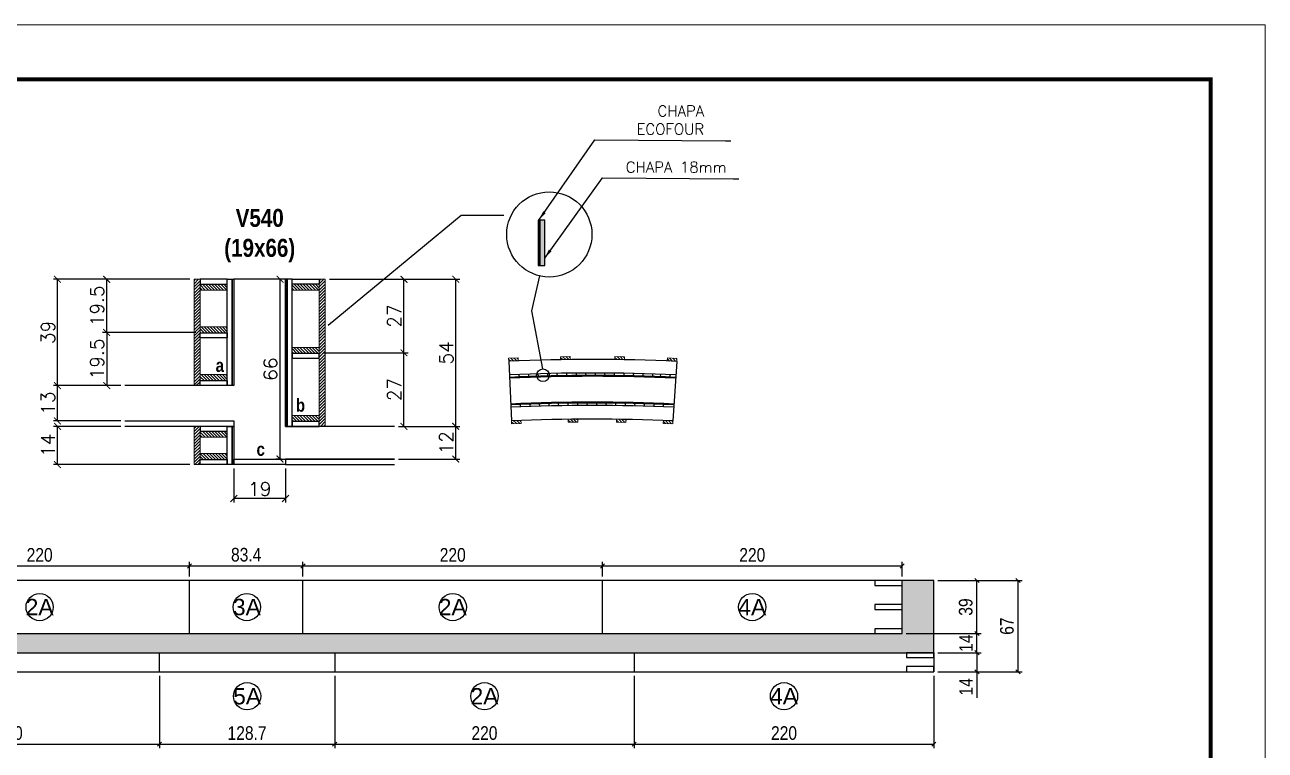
# Model space of a CAD drawing. Extents: x -15895 to 12929, y -2522 to 15173.
# Drawn here: x 5482 to 6393, y 6035 to 6568 of the extents above; entities that cross this region are included whole.
import ezdxf
from ezdxf.enums import TextEntityAlignment as Align

# ---------------------------------------------------------------- set-up
doc = ezdxf.new("R2010")
doc.units = 0
doc.header["$PDMODE"] = 35
doc.header["$PDSIZE"] = -10
doc.linetypes.add('DASHED', pattern=[0.75, 0.5, -0.25])
for name, color, linetype, lineweight in [('CONCRETO', 251, 'Continuous', 25), ('contorno de painel', 7, 'Continuous', 13), ('Folhas', 255, 'Continuous', 9), ('Hachura', 251, 'Continuous', 9), ('Madeira', 126, 'Continuous', 18), ('SARRAFO DE PRESSAO', 251, 'DASHED', 9)]:
    doc.layers.add(name, color=color, linetype=linetype, lineweight=lineweight)
for name, color, linetype in [('COTA', 241, 'Continuous'), ('Cota Seção (2x)', 4, 'Continuous'), ('detalhes', 4, 'Continuous'), ('NOMENCLATURA', 7, 'Continuous'), ('Painéis', 200, 'Continuous'), ('Romaneio', 10, 'Continuous')]:
    doc.layers.add(name, color=color, linetype=linetype)
doc.styles.add('ARIAL', font='arial.ttf')
doc.styles.add('COTA TECNICA', font='techl___.ttf', dxfattribs={"height": 10})
doc.styles.add('Romans', font='romans.shx')
doc.styles.add('TECNICA', font='techb___.ttf', dxfattribs={"height": 10})
doc.dimstyles.new('Cota Seção (2x)', dxfattribs={"dimtxt": 10, "dimasz": 5, "dimexe": 3, "dimexo": 3, "dimgap": 2, "dimtad": 3, "dimdec": 1, "dimlfac": 0.5, "dimzin": 12, "dimdsep": 46, "dimtxsty": 'Romans', "dimblk": 'ARCHTICK', "dimcen": 0, "dimclrd": 4, "dimclre": 4, "dimclrt": 1, "dimadec": 1, "dimazin": 3, "dimtfac": 1, "dimtdec": 1, "dimtmove": 0, "dimatfit": 3, "dimldrblk": 'OBLIQUE', "dimfxl": 1, "dimtolj": 1, "dimtzin": 12, "dimarcsym": 0})
doc.dimstyles.new('PAINEL', dxfattribs={"dimtxt": 10, "dimasz": 3, "dimexe": 3, "dimexo": 3, "dimgap": 3, "dimtad": 1, "dimdec": 1, "dimzin": 12, "dimdsep": 46, "dimtxsty": 'COTA TECNICA', "dimblk1": 'OBLIQUE', "dimblk2": 'OBLIQUE', "dimsah": 1, "dimcen": 0.9, "dimclrd": 4, "dimclre": 4, "dimclrt": 240, "dimadec": 1, "dimazin": 3, "dimtfac": 1, "dimtdec": 1, "dimtmove": 0, "dimatfit": 3, "dimfxl": 1, "dimtolj": 1, "dimtzin": 12, "dimarcsym": 0})
pattern_1 = [(315, (28596.3873, -1856.6514), (1.12253202, 1.12253202), [])]
pattern_2 = [(225, (-2623.4745, -16590.8258), (1.12253202, -1.12253202), [])]
pattern_3 = [(315, (28596.3873, -1964.6514), (1.12253202, 1.12253202), [])]

# ---------------------------------------------------------------- blocks, each defined once
blk = doc.blocks.new('9999999999')
at = {"layer": 'Folhas'}
blk.add_lwpolyline([(98138.98, 34190.21), (99623.98, 34190.21), (99623.98, 35240.21), (98138.98, 35240.21)], close=True, dxfattribs=at)
at = {"layer": 'Folhas', "color": 30, "const_width": 3}
blk.add_lwpolyline([(98213.98, 34230.21), (99583.98, 34230.21), (99583.98, 35200.21), (98213.98, 35200.21)], close=True, dxfattribs=at)
blk = doc.blocks.new('_ArchTick')
at = {"color": 0, "linetype": 'ByBlock', "const_width": 0.15}
blk.add_lwpolyline([(-0.5, -0.5), (0.5, 0.5)], dxfattribs=at)
blk = doc.blocks.new('*D1249')
at = {"layer": 'COTA', "color": 4, "lineweight": -2, "transparency": 16777216}
for p, q in [((5552.37, 6272.99), (5502.86, 6272.99)), ((5505.86, 6244.99), (5505.86, 6272.99)), ((5603.17, 6244.99), (5502.86, 6244.99))]:
    blk.add_line(p, q, dxfattribs=at)
at = {"layer": 'Defpoints', "color": 0, "transparency": 16777216}
for p in [(5505.86, 6272.99), (5555.37, 6272.99), (5606.17, 6244.99)]:
    blk.add_point(p, dxfattribs=at)
at = {"layer": 'COTA', "color": 4, "lineweight": -2, "transparency": 16777216, "xscale": 5, "yscale": 5, "zscale": 5}
for p, rotation in [((5505.86, 6272.99), 90), ((5505.86, 6244.99), 270)]:
    blk.add_blockref('_ArchTick', p, dxfattribs=dict(at, rotation=rotation))
at = {"layer": 'COTA', "color": 1, "transparency": 16777216, "insert": (5498.86, 6259.19), "char_height": 10, "attachment_point": 5, "rotation": 90, "style": 'Romans'}
blk.add_mtext('\\A1;14', dxfattribs=at)
blk = doc.blocks.new('_Oblique')
at = {"color": 0, "linetype": 'ByBlock', "lineweight": -2}
blk.add_line((-0.5, -0.5), (0.5, 0.5), dxfattribs=at)
blk = doc.blocks.new('*D1250')
at = {"layer": 'COTA', "color": 4, "lineweight": -2, "transparency": 16777216}
for p, q in [((5552.37, 6302.99), (5502.86, 6302.99)), ((5505.86, 6276.99), (5505.86, 6302.99)), ((5552.37, 6276.99), (5502.86, 6276.99))]:
    blk.add_line(p, q, dxfattribs=at)
at = {"layer": 'Defpoints', "color": 0, "transparency": 16777216}
for p in [(5505.86, 6302.99), (5555.37, 6302.99), (5555.37, 6276.99)]:
    blk.add_point(p, dxfattribs=at)
at = {"layer": 'COTA', "color": 4, "lineweight": -2, "transparency": 16777216, "xscale": 5, "yscale": 5, "zscale": 5}
for p, rotation in [((5505.86, 6302.99), 90), ((5505.86, 6276.99), 270)]:
    blk.add_blockref('_ArchTick', p, dxfattribs=dict(at, rotation=rotation))
at = {"layer": 'COTA', "color": 1, "transparency": 16777216, "insert": (5498.86, 6289.99), "char_height": 10, "attachment_point": 5, "rotation": 90, "style": 'Romans'}
blk.add_mtext('\\A1;13', dxfattribs=at)
blk = doc.blocks.new('*D1251')
at = {"layer": 'COTA', "color": 4, "lineweight": -2, "transparency": 16777216}
for p, q in [((5603.17, 6380.99), (5502.86, 6380.99)), ((5505.86, 6302.99), (5505.86, 6380.99)), ((5552.37, 6302.99), (5502.86, 6302.99))]:
    blk.add_line(p, q, dxfattribs=at)
at = {"layer": 'Defpoints', "color": 0, "transparency": 16777216}
for p in [(5505.86, 6380.99), (5606.17, 6380.99), (5555.37, 6302.99)]:
    blk.add_point(p, dxfattribs=at)
at = {"layer": 'COTA', "color": 4, "lineweight": -2, "transparency": 16777216, "xscale": 5, "yscale": 5, "zscale": 5}
for p, rotation in [((5505.86, 6380.99), 90), ((5505.86, 6302.99), 270)]:
    blk.add_blockref('_ArchTick', p, dxfattribs=dict(at, rotation=rotation))
at = {"layer": 'COTA', "color": 1, "transparency": 16777216, "insert": (5498.86, 6341.99), "char_height": 10, "attachment_point": 5, "rotation": 90, "style": 'Romans'}
blk.add_mtext('\\A1;39', dxfattribs=at)
blk = doc.blocks.new('*D1252')
at = {"layer": 'COTA', "color": 4, "lineweight": -2, "transparency": 16777216}
for p, q in [((5670.37, 6380.99), (5666.32, 6380.99)), ((5669.32, 6248.99), (5669.32, 6380.99)), ((5670.37, 6248.99), (5666.32, 6248.99))]:
    blk.add_line(p, q, dxfattribs=at)
at = {"layer": 'Defpoints', "color": 0, "transparency": 16777216}
for p in [(5669.32, 6380.99), (5673.37, 6380.99), (5673.37, 6248.99)]:
    blk.add_point(p, dxfattribs=at)
at = {"layer": 'COTA', "color": 4, "lineweight": -2, "transparency": 16777216, "xscale": 5, "yscale": 5, "zscale": 5}
for p, rotation in [((5669.32, 6380.99), 90), ((5669.32, 6248.99), 270)]:
    blk.add_blockref('_ArchTick', p, dxfattribs=dict(at, rotation=rotation))
at = {"layer": 'COTA', "color": 1, "transparency": 16777216, "insert": (5662.32, 6314.99), "char_height": 10, "attachment_point": 5, "rotation": 90, "style": 'Romans'}
blk.add_mtext('\\A1;66', dxfattribs=at)
blk = doc.blocks.new('*D1253')
at = {"layer": 'COTA', "color": 4, "lineweight": -2, "transparency": 16777216}
for p, q in [((5635.37, 6241.99), (5635.37, 6217.06)), ((5673.37, 6241.99), (5673.37, 6217.06)), ((5673.37, 6220.06), (5635.37, 6220.06))]:
    blk.add_line(p, q, dxfattribs=at)
at = {"layer": 'Defpoints', "color": 0, "transparency": 16777216}
for p in [(5635.37, 6244.99), (5673.37, 6244.99), (5635.37, 6220.06)]:
    blk.add_point(p, dxfattribs=at)
at = {"layer": 'COTA', "color": 4, "lineweight": -2, "transparency": 16777216, "xscale": 5, "yscale": 5, "zscale": 5, "rotation": 180}
blk.add_blockref('_ArchTick', (5635.37, 6220.06), dxfattribs=at)
at = {"layer": 'COTA', "color": 4, "lineweight": -2, "transparency": 16777216, "xscale": 5, "yscale": 5, "zscale": 5}
blk.add_blockref('_ArchTick', (5673.37, 6220.06), dxfattribs=at)
at = {"layer": 'COTA', "color": 1, "transparency": 16777216, "insert": (5654.37, 6227.06), "char_height": 10, "attachment_point": 5, "style": 'Romans'}
blk.add_mtext('\\A1;19', dxfattribs=at)
blk = doc.blocks.new('*D1254')
at = {"layer": 'COTA', "color": 4, "lineweight": -2, "transparency": 16777216}
for p, q in [((5607.57, 6341.99), (5539, 6341.99)), ((5542, 6341.99), (5542, 6302.99)), ((5552.37, 6302.99), (5539, 6302.99))]:
    blk.add_line(p, q, dxfattribs=at)
at = {"layer": 'Defpoints', "color": 0, "transparency": 16777216}
for p in [(5610.57, 6341.99), (5542, 6302.99), (5555.37, 6302.99)]:
    blk.add_point(p, dxfattribs=at)
at = {"layer": 'COTA', "color": 4, "lineweight": -2, "transparency": 16777216, "xscale": 5, "yscale": 5, "zscale": 5}
for p, rotation in [((5542, 6341.99), 90), ((5542, 6302.99), 270)]:
    blk.add_blockref('_ArchTick', p, dxfattribs=dict(at, rotation=rotation))
at = {"layer": 'COTA', "color": 1, "transparency": 16777216, "insert": (5535, 6322.49), "char_height": 10, "attachment_point": 5, "rotation": 90, "style": 'Romans'}
blk.add_mtext('\\A1;19.5', dxfattribs=at)
blk = doc.blocks.new('*D1255')
at = {"layer": 'COTA', "color": 4, "lineweight": -2, "transparency": 16777216}
for p, q in [((5603.17, 6380.99), (5539, 6380.99)), ((5542, 6341.99), (5542, 6380.99)), ((5607.57, 6341.99), (5539, 6341.99))]:
    blk.add_line(p, q, dxfattribs=at)
at = {"layer": 'Defpoints', "color": 0, "transparency": 16777216}
for p in [(5542, 6380.99), (5606.17, 6380.99), (5610.57, 6341.99)]:
    blk.add_point(p, dxfattribs=at)
at = {"layer": 'COTA', "color": 4, "lineweight": -2, "transparency": 16777216, "xscale": 5, "yscale": 5, "zscale": 5}
for p, rotation in [((5542, 6380.99), 90), ((5542, 6341.99), 270)]:
    blk.add_blockref('_ArchTick', p, dxfattribs=dict(at, rotation=rotation))
at = {"layer": 'COTA', "color": 1, "transparency": 16777216, "insert": (5535, 6361.49), "char_height": 10, "attachment_point": 5, "rotation": 90, "style": 'Romans'}
blk.add_mtext('\\A1;19.5', dxfattribs=at)
blk = doc.blocks.new('*D1256')
at = {"layer": 'COTA', "color": 4, "lineweight": -2, "transparency": 16777216}
for p, q in [((5756.37, 6272.99), (5801.36, 6272.99)), ((5798.36, 6248.99), (5798.36, 6272.99)), ((5756.37, 6248.99), (5801.36, 6248.99))]:
    blk.add_line(p, q, dxfattribs=at)
at = {"layer": 'Defpoints', "color": 0, "transparency": 16777216}
for p in [(5753.37, 6272.99), (5798.36, 6272.99), (5753.37, 6248.99)]:
    blk.add_point(p, dxfattribs=at)
at = {"layer": 'COTA', "color": 4, "lineweight": -2, "transparency": 16777216, "xscale": 5, "yscale": 5, "zscale": 5}
for p, rotation in [((5798.36, 6272.99), 90), ((5798.36, 6248.99), 270)]:
    blk.add_blockref('_ArchTick', p, dxfattribs=dict(at, rotation=rotation))
at = {"layer": 'COTA', "color": 1, "transparency": 16777216, "insert": (5791.36, 6260.99), "char_height": 10, "attachment_point": 5, "rotation": 90, "style": 'Romans'}
blk.add_mtext('\\A1;12', dxfattribs=at)
blk = doc.blocks.new('*D1257')
at = {"layer": 'COTA', "color": 4, "lineweight": -2, "transparency": 16777216}
for p, q in [((5705.57, 6380.99), (5801.36, 6380.99)), ((5798.36, 6272.99), (5798.36, 6380.99)), ((5756.37, 6272.99), (5801.36, 6272.99))]:
    blk.add_line(p, q, dxfattribs=at)
at = {"layer": 'Defpoints', "color": 0, "transparency": 16777216}
for p in [(5702.57, 6380.99), (5798.36, 6380.99), (5753.37, 6272.99)]:
    blk.add_point(p, dxfattribs=at)
at = {"layer": 'COTA', "color": 4, "lineweight": -2, "transparency": 16777216, "xscale": 5, "yscale": 5, "zscale": 5}
for p, rotation in [((5798.36, 6380.99), 90), ((5798.36, 6272.99), 270)]:
    blk.add_blockref('_ArchTick', p, dxfattribs=dict(at, rotation=rotation))
at = {"layer": 'COTA', "color": 1, "transparency": 16777216, "insert": (5791.36, 6326.99), "char_height": 10, "attachment_point": 5, "rotation": 90, "style": 'Romans'}
blk.add_mtext('\\A1;54', dxfattribs=at)
blk = doc.blocks.new('*D1258')
at = {"layer": 'COTA', "color": 4, "lineweight": -2, "transparency": 16777216}
for p, q in [((5701.17, 6326.99), (5763.35, 6326.99)), ((5760.35, 6272.99), (5760.35, 6326.99)), ((5756.37, 6272.99), (5763.35, 6272.99))]:
    blk.add_line(p, q, dxfattribs=at)
at = {"layer": 'Defpoints', "color": 0, "transparency": 16777216}
for p in [(5698.17, 6326.99), (5760.35, 6326.99), (5753.37, 6272.99)]:
    blk.add_point(p, dxfattribs=at)
at = {"layer": 'COTA', "color": 4, "lineweight": -2, "transparency": 16777216, "xscale": 5, "yscale": 5, "zscale": 5}
for p, rotation in [((5760.35, 6326.99), 90), ((5760.35, 6272.99), 270)]:
    blk.add_blockref('_ArchTick', p, dxfattribs=dict(at, rotation=rotation))
at = {"layer": 'COTA', "color": 1, "transparency": 16777216, "insert": (5753.35, 6299.99), "char_height": 10, "attachment_point": 5, "rotation": 90, "style": 'Romans'}
blk.add_mtext('\\A1;27', dxfattribs=at)
blk = doc.blocks.new('*D1259')
at = {"layer": 'COTA', "color": 4, "lineweight": -2, "transparency": 16777216}
for p, q in [((5705.57, 6380.99), (5763.35, 6380.99)), ((5760.35, 6326.99), (5760.35, 6380.99)), ((5701.17, 6326.99), (5763.35, 6326.99))]:
    blk.add_line(p, q, dxfattribs=at)
at = {"layer": 'Defpoints', "color": 0, "transparency": 16777216}
for p in [(5702.57, 6380.99), (5760.35, 6380.99), (5698.17, 6326.99)]:
    blk.add_point(p, dxfattribs=at)
at = {"layer": 'COTA', "color": 4, "lineweight": -2, "transparency": 16777216, "xscale": 5, "yscale": 5, "zscale": 5}
for p, rotation in [((5760.35, 6380.99), 90), ((5760.35, 6326.99), 270)]:
    blk.add_blockref('_ArchTick', p, dxfattribs=dict(at, rotation=rotation))
at = {"layer": 'COTA', "color": 1, "transparency": 16777216, "insert": (5753.35, 6353.99), "char_height": 10, "attachment_point": 5, "rotation": 90, "style": 'Romans'}
blk.add_mtext('\\A1;27', dxfattribs=at)
blk = doc.blocks.new('*D1261')
at = {"layer": 'COTA', "color": 4, "lineweight": -2, "transparency": 16777216}
for p, q in [((5382.76, 6162.85), (5382.76, 6173.5)), ((5382.76, 6170.5), (5602.76, 6170.5)), ((5602.76, 6162.85), (5602.76, 6173.5))]:
    blk.add_line(p, q, dxfattribs=at)
at = {"layer": 'Defpoints', "color": 0, "transparency": 16777216}
for p in [(5602.76, 6170.5), (5382.76, 6159.85), (5602.76, 6159.85)]:
    blk.add_point(p, dxfattribs=at)
at = {"layer": 'COTA', "color": 4, "lineweight": -2, "transparency": 16777216, "xscale": 3, "yscale": 3, "zscale": 3, "rotation": 180}
blk.add_blockref('_Oblique', (5382.76, 6170.5), dxfattribs=at)
at = {"layer": 'COTA', "color": 4, "lineweight": -2, "transparency": 16777216, "xscale": 3, "yscale": 3, "zscale": 3}
blk.add_blockref('_Oblique', (5602.76, 6170.5), dxfattribs=at)
at = {"layer": 'COTA', "color": 240, "transparency": 16777216, "insert": (5492.76, 6178.6), "char_height": 10, "attachment_point": 5, "style": 'COTA TECNICA'}
blk.add_mtext('\\A1;220', dxfattribs=at)
blk = doc.blocks.new('*D1262')
at = {"layer": 'COTA', "color": 4, "lineweight": -2, "transparency": 16777216}
for p, q in [((5602.76, 6162.85), (5602.76, 6173.5)), ((5602.76, 6170.5), (5686.16, 6170.5)), ((5686.16, 6162.85), (5686.16, 6173.5))]:
    blk.add_line(p, q, dxfattribs=at)
at = {"layer": 'Defpoints', "color": 0, "transparency": 16777216}
for p in [(5686.16, 6170.5), (5602.76, 6159.85), (5686.16, 6159.85)]:
    blk.add_point(p, dxfattribs=at)
at = {"layer": 'COTA', "color": 4, "lineweight": -2, "transparency": 16777216, "xscale": 3, "yscale": 3, "zscale": 3, "rotation": 180}
blk.add_blockref('_Oblique', (5602.76, 6170.5), dxfattribs=at)
at = {"layer": 'COTA', "color": 4, "lineweight": -2, "transparency": 16777216, "xscale": 3, "yscale": 3, "zscale": 3}
blk.add_blockref('_Oblique', (5686.16, 6170.5), dxfattribs=at)
at = {"layer": 'COTA', "color": 240, "transparency": 16777216, "insert": (5644.46, 6178.74), "char_height": 10, "attachment_point": 5, "style": 'COTA TECNICA'}
blk.add_mtext('\\A1;83.4', dxfattribs=at)
blk = doc.blocks.new('*D1264')
at = {"layer": 'COTA', "color": 4, "lineweight": -2, "transparency": 16777216}
for p, q in [((5360.76, 6089.85), (5360.76, 6036.68)), ((5580.76, 6089.85), (5580.76, 6036.68)), ((5360.76, 6039.68), (5580.76, 6039.68))]:
    blk.add_line(p, q, dxfattribs=at)
at = {"layer": 'Defpoints', "color": 0, "transparency": 16777216}
for p in [(5360.76, 6092.85), (5580.76, 6092.85), (5580.76, 6039.68)]:
    blk.add_point(p, dxfattribs=at)
at = {"layer": 'COTA', "color": 4, "lineweight": -2, "transparency": 16777216, "xscale": 3, "yscale": 3, "zscale": 3, "rotation": 180}
blk.add_blockref('_Oblique', (5360.76, 6039.68), dxfattribs=at)
at = {"layer": 'COTA', "color": 4, "lineweight": -2, "transparency": 16777216, "xscale": 3, "yscale": 3, "zscale": 3}
blk.add_blockref('_Oblique', (5580.76, 6039.68), dxfattribs=at)
at = {"layer": 'COTA', "color": 240, "transparency": 16777216, "insert": (5470.76, 6047.78), "char_height": 10, "attachment_point": 5, "style": 'COTA TECNICA'}
blk.add_mtext('\\A1;220', dxfattribs=at)
blk = doc.blocks.new('*D1265')
at = {"layer": 'COTA', "color": 4, "lineweight": -2, "transparency": 16777216}
for p, q in [((5580.76, 6089.85), (5580.76, 6036.68)), ((5709.46, 6089.85), (5709.46, 6036.68)), ((5580.76, 6039.68), (5709.46, 6039.68))]:
    blk.add_line(p, q, dxfattribs=at)
at = {"layer": 'Defpoints', "color": 0, "transparency": 16777216}
for p in [(5580.76, 6092.85), (5709.46, 6092.85), (5709.46, 6039.68)]:
    blk.add_point(p, dxfattribs=at)
at = {"layer": 'COTA', "color": 4, "lineweight": -2, "transparency": 16777216, "xscale": 3, "yscale": 3, "zscale": 3, "rotation": 180}
blk.add_blockref('_Oblique', (5580.76, 6039.68), dxfattribs=at)
at = {"layer": 'COTA', "color": 4, "lineweight": -2, "transparency": 16777216, "xscale": 3, "yscale": 3, "zscale": 3}
blk.add_blockref('_Oblique', (5709.46, 6039.68), dxfattribs=at)
at = {"layer": 'COTA', "color": 240, "transparency": 16777216, "insert": (5645.11, 6047.77), "char_height": 10, "attachment_point": 5, "style": 'COTA TECNICA'}
blk.add_mtext('\\A1;128.7', dxfattribs=at)
blk = doc.blocks.new('*D1266')
at = {"layer": 'COTA', "color": 4, "lineweight": -2, "transparency": 16777216}
for p, q in [((5709.46, 6089.85), (5709.46, 6036.68)), ((5929.46, 6089.85), (5929.46, 6036.68)), ((5709.46, 6039.68), (5929.46, 6039.68))]:
    blk.add_line(p, q, dxfattribs=at)
at = {"layer": 'Defpoints', "color": 0, "transparency": 16777216}
for p in [(5709.46, 6092.85), (5929.46, 6092.85), (5929.46, 6039.68)]:
    blk.add_point(p, dxfattribs=at)
at = {"layer": 'COTA', "color": 4, "lineweight": -2, "transparency": 16777216, "xscale": 3, "yscale": 3, "zscale": 3, "rotation": 180}
blk.add_blockref('_Oblique', (5709.46, 6039.68), dxfattribs=at)
at = {"layer": 'COTA', "color": 4, "lineweight": -2, "transparency": 16777216, "xscale": 3, "yscale": 3, "zscale": 3}
blk.add_blockref('_Oblique', (5929.46, 6039.68), dxfattribs=at)
at = {"layer": 'COTA', "color": 240, "transparency": 16777216, "insert": (5819.46, 6047.78), "char_height": 10, "attachment_point": 5, "style": 'COTA TECNICA'}
blk.add_mtext('\\A1;220', dxfattribs=at)
blk = doc.blocks.new('*D1267')
at = {"layer": 'COTA', "color": 4, "lineweight": -2, "transparency": 16777216}
for p, q in [((5929.46, 6089.85), (5929.46, 6036.68)), ((6149.46, 6089.85), (6149.46, 6036.68)), ((5929.46, 6039.68), (6149.46, 6039.68))]:
    blk.add_line(p, q, dxfattribs=at)
at = {"layer": 'Defpoints', "color": 0, "transparency": 16777216}
for p in [(5929.46, 6092.85), (6149.46, 6092.85), (6149.46, 6039.68)]:
    blk.add_point(p, dxfattribs=at)
at = {"layer": 'COTA', "color": 4, "lineweight": -2, "transparency": 16777216, "xscale": 3, "yscale": 3, "zscale": 3, "rotation": 180}
blk.add_blockref('_Oblique', (5929.46, 6039.68), dxfattribs=at)
at = {"layer": 'COTA', "color": 4, "lineweight": -2, "transparency": 16777216, "xscale": 3, "yscale": 3, "zscale": 3}
blk.add_blockref('_Oblique', (6149.46, 6039.68), dxfattribs=at)
at = {"layer": 'COTA', "color": 240, "transparency": 16777216, "insert": (6039.46, 6047.78), "char_height": 10, "attachment_point": 5, "style": 'COTA TECNICA'}
blk.add_mtext('\\A1;220', dxfattribs=at)
blk = doc.blocks.new('*D1268')
at = {"layer": 'COTA', "color": 4, "lineweight": -2, "transparency": 16777216}
for p, q in [((5686.16, 6162.85), (5686.16, 6173.5)), ((5686.16, 6170.5), (5906.16, 6170.5)), ((5906.16, 6162.85), (5906.16, 6173.5))]:
    blk.add_line(p, q, dxfattribs=at)
at = {"layer": 'Defpoints', "color": 0, "transparency": 16777216}
for p in [(5906.16, 6170.5), (5686.16, 6159.85), (5906.16, 6159.85)]:
    blk.add_point(p, dxfattribs=at)
at = {"layer": 'COTA', "color": 4, "lineweight": -2, "transparency": 16777216, "xscale": 3, "yscale": 3, "zscale": 3, "rotation": 180}
blk.add_blockref('_Oblique', (5686.16, 6170.5), dxfattribs=at)
at = {"layer": 'COTA', "color": 4, "lineweight": -2, "transparency": 16777216, "xscale": 3, "yscale": 3, "zscale": 3}
blk.add_blockref('_Oblique', (5906.16, 6170.5), dxfattribs=at)
at = {"layer": 'COTA', "color": 240, "transparency": 16777216, "insert": (5796.16, 6178.6), "char_height": 10, "attachment_point": 5, "style": 'COTA TECNICA'}
blk.add_mtext('\\A1;220', dxfattribs=at)
blk = doc.blocks.new('*D1269')
at = {"layer": 'COTA', "color": 4, "lineweight": -2, "transparency": 16777216}
for p, q in [((5906.16, 6162.85), (5906.16, 6173.5)), ((5906.16, 6170.5), (6126.16, 6170.5)), ((6126.16, 6162.85), (6126.16, 6173.5))]:
    blk.add_line(p, q, dxfattribs=at)
at = {"layer": 'Defpoints', "color": 0, "transparency": 16777216}
for p in [(6126.16, 6170.5), (5906.16, 6159.85), (6126.16, 6159.85)]:
    blk.add_point(p, dxfattribs=at)
at = {"layer": 'COTA', "color": 4, "lineweight": -2, "transparency": 16777216, "xscale": 3, "yscale": 3, "zscale": 3, "rotation": 180}
blk.add_blockref('_Oblique', (5906.16, 6170.5), dxfattribs=at)
at = {"layer": 'COTA', "color": 4, "lineweight": -2, "transparency": 16777216, "xscale": 3, "yscale": 3, "zscale": 3}
blk.add_blockref('_Oblique', (6126.16, 6170.5), dxfattribs=at)
at = {"layer": 'COTA', "color": 240, "transparency": 16777216, "insert": (6016.16, 6178.6), "char_height": 10, "attachment_point": 5, "style": 'COTA TECNICA'}
blk.add_mtext('\\A1;220', dxfattribs=at)
blk = doc.blocks.new('*D1270')
at = {"layer": 'COTA', "color": 4, "lineweight": -2, "transparency": 16777216}
for p, q in [((6152.46, 6106.85), (6184.2, 6106.85)), ((6181.2, 6106.85), (6181.2, 6092.85)), ((6152.46, 6092.85), (6184.2, 6092.85)), ((6181.2, 6092.85), (6181.2, 6073.73))]:
    blk.add_line(p, q, dxfattribs=at)
at = {"layer": 'Defpoints', "color": 0, "transparency": 16777216}
for p in [(6149.46, 6106.85), (6149.46, 6092.85), (6181.2, 6092.85)]:
    blk.add_point(p, dxfattribs=at)
at = {"layer": 'COTA', "color": 4, "lineweight": -2, "transparency": 16777216, "xscale": 3, "yscale": 3, "zscale": 3}
for p, rotation in [((6181.2, 6106.85), 90), ((6181.2, 6092.85), 270)]:
    blk.add_blockref('_Oblique', p, dxfattribs=dict(at, rotation=rotation))
at = {"layer": 'COTA', "color": 240, "transparency": 16777216, "insert": (6173.13, 6081.79), "char_height": 10, "attachment_point": 5, "rotation": 90, "style": 'COTA TECNICA'}
blk.add_mtext('\\A1;14', dxfattribs=at)
blk = doc.blocks.new('*D1271')
at = {"layer": 'COTA', "color": 4, "lineweight": -2, "transparency": 16777216}
for p, q in [((6129.16, 6120.85), (6184.2, 6120.85)), ((6181.2, 6106.85), (6181.2, 6120.85)), ((6152.46, 6106.85), (6184.2, 6106.85))]:
    blk.add_line(p, q, dxfattribs=at)
at = {"layer": 'Defpoints', "color": 0, "transparency": 16777216}
for p in [(6126.16, 6120.85), (6181.2, 6120.85), (6149.46, 6106.85)]:
    blk.add_point(p, dxfattribs=at)
at = {"layer": 'COTA', "color": 4, "lineweight": -2, "transparency": 16777216, "xscale": 3, "yscale": 3, "zscale": 3}
for p, rotation in [((6181.2, 6120.85), 90), ((6181.2, 6106.85), 270)]:
    blk.add_blockref('_Oblique', p, dxfattribs=dict(at, rotation=rotation))
at = {"layer": 'COTA', "color": 240, "transparency": 16777216, "insert": (6173.13, 6113.85), "char_height": 10, "attachment_point": 5, "rotation": 90, "style": 'COTA TECNICA'}
blk.add_mtext('\\A1;14', dxfattribs=at)
blk = doc.blocks.new('*D1272')
at = {"layer": 'COTA', "color": 4, "lineweight": -2, "transparency": 16777216}
for p, q in [((6152.46, 6159.85), (6184.2, 6159.85)), ((6181.2, 6120.85), (6181.2, 6159.85)), ((6129.16, 6120.85), (6184.2, 6120.85))]:
    blk.add_line(p, q, dxfattribs=at)
at = {"layer": 'Defpoints', "color": 0, "transparency": 16777216}
for p in [(6149.46, 6159.85), (6181.2, 6159.85), (6126.16, 6120.85)]:
    blk.add_point(p, dxfattribs=at)
at = {"layer": 'COTA', "color": 4, "lineweight": -2, "transparency": 16777216, "xscale": 3, "yscale": 3, "zscale": 3}
for p, rotation in [((6181.2, 6159.85), 90), ((6181.2, 6120.85), 270)]:
    blk.add_blockref('_Oblique', p, dxfattribs=dict(at, rotation=rotation))
at = {"layer": 'COTA', "color": 240, "transparency": 16777216, "insert": (6172.95, 6140.35), "char_height": 10, "attachment_point": 5, "rotation": 90, "style": 'COTA TECNICA'}
blk.add_mtext('\\A1;39', dxfattribs=at)
blk = doc.blocks.new('*D1282')
at = {"layer": 'COTA', "color": 4, "lineweight": -2, "transparency": 16777216}
for p, q in [((6152.46, 6159.85), (6214.32, 6159.85)), ((6211.32, 6092.85), (6211.32, 6159.85)), ((6152.46, 6092.85), (6214.32, 6092.85))]:
    blk.add_line(p, q, dxfattribs=at)
at = {"layer": 'Defpoints', "color": 0, "transparency": 16777216}
for p in [(6149.46, 6159.85), (6211.32, 6159.85), (6149.46, 6092.85)]:
    blk.add_point(p, dxfattribs=at)
at = {"layer": 'COTA', "color": 4, "lineweight": -2, "transparency": 16777216, "xscale": 3, "yscale": 3, "zscale": 3}
for p, rotation in [((6211.32, 6159.85), 90), ((6211.32, 6092.85), 270)]:
    blk.add_blockref('_Oblique', p, dxfattribs=dict(at, rotation=rotation))
at = {"layer": 'COTA', "color": 240, "transparency": 16777216, "insert": (6203.22, 6126.35), "char_height": 10, "attachment_point": 5, "rotation": 90, "style": 'COTA TECNICA'}
blk.add_mtext('\\A1;67', dxfattribs=at)

msp = doc.modelspace()

# ---------------------------------------------------------------- hatches: boundary and pattern name
at = {"layer": 'COTA'}
h = msp.add_hatch(dxfattribs=at)
h.set_pattern_fill('AR-CONC', color=256, scale=0.03)
h.set_pattern_definition([(50, (-1598.5, 1125.3775), (5.46554, -0.4781726), [0.5715, -6.2865]), (355, (-1598.5, 1125.3775), (-1.0573026, 5.7317054), [0.4572, -5.0292175]), (100.451445, (-1598.0445, 1125.3376), (4.4082374, 5.2535326), [0.4857003, -5.3427073]), (46.1842, (-1598.5, 1126.9015), (8.132371, -1.26127), [0.85725, -9.42975]), (96.63556, (-1597.822, 1126.796), (7.122124, 7.422784), [0.728551, -8.014068]), (351.18415, (-1598.5, 1126.9015), (7.122124, 7.422784), [0.685799, -7.543792]), (21, (-1597.738, 1126.5205), (4.5484317, -3.067956), [0.5715, -6.2865]), (326, (-1597.738, 1126.5205), (1.854061, 5.525639), [0.4572, -5.0292]), (71.451445, (-1597.359, 1126.265), (6.4024926, 2.457683), [0.4857003, -5.342698]), (37.5, (-1598.5, 1125.3775), (0.0926581, 2.53665117), [0, -4.96824, 0, -5.1054, 0, -5.04825]), (7.5, (-1598.5, 1125.3775), (2.0045899, 3.00541724), [0, -2.91084, 0, -4.85394, 0, -1.92405]), (327.5, (-1600.1993, 1125.3775), (4.06771786, -0.1718623), [0, -1.905, 0, -5.9436, 0, -7.8867]), (317.5, (-1600.9613, 1125.3775), (4.4438754, 0.7627947), [0, -2.4765, 0, -3.94716, 0, -5.6007])])
h.paths.add_polyline_path([(5140.76, 6106.85), (5160.76, 6106.85), (6149.46, 6106.85), (6149.46, 6159.85), (6126.16, 6159.85), (6126.16, 6156.25), (6126.16, 6120.85), (6106.16, 6120.85), (5162.76, 6120.85), (5162.76, 6124.45), (5162.76, 6159.85), (5140.76, 6159.85)])
at = {"layer": 'Hachura'}
h = msp.add_hatch(color=256, dxfattribs=at)
h.dxf.hatch_style = 1
h.paths.add_polyline_path([(5863.68, 6424.5), (5860.08, 6424.5), (5860.08, 6391.19), (5863.68, 6391.19)])
h = msp.add_hatch(dxfattribs=at)
h.set_pattern_fill('ANSI31', color=256, scale=0.5, angle=180, style=0)
h.set_pattern_definition(pattern_2)
h.paths.add_polyline_path([(5606.17, 6380.99), (5610.57, 6380.99), (5610.57, 6302.99), (5606.17, 6302.99)])
h = msp.add_hatch(dxfattribs=at)
h.set_pattern_fill('ANSI31', color=256, scale=0.5, angle=270, style=0)
h.set_pattern_definition(pattern_1)
h.paths.add_polyline_path([(5610.57, 6372.99), (5610.57, 6377.39), (5630.57, 6377.39), (5630.57, 6372.99)])
h = msp.add_hatch(dxfattribs=at)
h.set_pattern_fill('ANSI31', color=256, scale=0.5, angle=270, style=0)
h.set_pattern_definition(pattern_1)
h.paths.add_polyline_path([(5698.17, 6372.99), (5698.17, 6377.39), (5678.17, 6377.39), (5678.17, 6372.99)])
h = msp.add_hatch(dxfattribs=at)
h.set_pattern_fill('ANSI31', color=256, scale=0.5, angle=180, style=0)
h.set_pattern_definition(pattern_2)
h.paths.add_polyline_path([(5702.57, 6380.99), (5698.17, 6380.99), (5698.17, 6272.99), (5702.57, 6272.99)])
h = msp.add_hatch(dxfattribs=at)
h.set_pattern_fill('ANSI31', color=256, scale=0.5, angle=270, style=0)
h.set_pattern_definition([(315, (28596.3873, -1821.6514), (1.12253202, 1.12253202), [])])
h.paths.add_polyline_path([(5610.57, 6345.99), (5610.57, 6341.59), (5630.57, 6341.59), (5630.57, 6345.99)])
h = msp.add_hatch(dxfattribs=at)
h.set_pattern_fill('ANSI31', color=256, scale=0.5, angle=270, style=0)
h.set_pattern_definition([(315, (28596.3873, -1806.6514), (1.12253202, 1.12253202), [])])
h.paths.add_polyline_path([(5698.17, 6330.99), (5698.17, 6326.59), (5678.17, 6326.59), (5678.17, 6330.99)])
h = msp.add_hatch(dxfattribs=at)
h.set_pattern_fill('ANSI31', color=256, scale=0.5, angle=272.38709, style=0)
h.set_pattern_definition([(317.387087, (29145.9312, -944.3333), (1.07480393, 1.16831193), [])])
h.paths.add_polyline_path([(5837.29, 6320.8), (5837.2, 6323), (5844.19, 6323.29), (5844.28, 6321.09)])
h = msp.add_hatch(dxfattribs=at)
h.set_pattern_fill('ANSI31', color=256, scale=0.5, angle=270.81463, style=0)
h.set_pattern_definition([(315.81463, (28975.8763, -1580.0524), (1.10645896, 1.13837815), [])])
h.paths.add_polyline_path([(5875.38, 6321.96), (5875.35, 6324.16), (5882.34, 6324.26), (5882.38, 6322.06)])
h = msp.add_hatch(dxfattribs=at)
h.set_pattern_fill('ANSI31', color=256, scale=0.5, angle=269.16676, style=0)
h.set_pattern_definition([(314.1667616, (28778.9261, -2240.9871), (1.13873744, 1.10608918), [])])
h.paths.add_polyline_path([(5915.22, 6322.05), (5915.25, 6324.25), (5922.25, 6324.15), (5922.22, 6321.95)])
h = msp.add_hatch(dxfattribs=at)
h.set_pattern_fill('ANSI31', color=256, scale=0.5, angle=267.47985, style=0)
h.set_pattern_definition([(312.479846, (28555.4355, -2911.327), (1.17080495, 1.07208769), [])])
h.paths.add_polyline_path([(5953.71, 6321.06), (5953.81, 6323.26), (5960.8, 6322.95), (5960.71, 6320.75)])
h = msp.add_hatch(dxfattribs=at)
h.set_pattern_fill('ANSI31', color=256, scale=0.5, angle=270, style=0)
h.set_pattern_definition([(315, (28596.3873, -1856.6514), (1.12253202, 1.12253202), [])])
h.paths.add_polyline_path([(5610.57, 6310.99), (5610.57, 6306.59), (5630.57, 6306.59), (5630.57, 6310.99)])
h = msp.add_hatch(dxfattribs=at)
h.set_pattern_fill('ANSI31', color=256, scale=0.5, angle=270, style=0)
h.set_pattern_definition(pattern_1)
h.paths.add_polyline_path([(5698.17, 6280.99), (5698.17, 6276.59), (5678.17, 6276.59), (5678.17, 6280.99)])
h = msp.add_hatch(dxfattribs=at)
h.set_pattern_fill('ANSI31', color=256, scale=0.5, angle=272.38636, style=0)
h.set_pattern_definition([(317.38636, (29147.8646, -990.5845), (1.07481877, 1.16829828), [])])
h.paths.add_polyline_path([(5839.32, 6274.84), (5839.22, 6277.04), (5846.22, 6277.33), (5846.31, 6275.13)])
h = msp.add_hatch(dxfattribs=at)
h.set_pattern_fill('ANSI31', color=256, scale=0.5, angle=270.60213, style=0)
h.set_pattern_definition([(315.60213, (28952.0612, -1711.5944), (1.11067338, 1.13426667), [])])
h.paths.add_polyline_path([(5881.03, 6276.04), (5881, 6278.24), (5888, 6278.31), (5888.03, 6276.11)])
h = msp.add_hatch(dxfattribs=at)
h.set_pattern_fill('ANSI31', color=256, scale=0.5, angle=269.09011, style=0)
h.set_pattern_definition([(314.0901065, (28768.6332, -2317.5872), (1.14021624, 1.10456469), [])])
h.paths.add_polyline_path([(5916.4, 6276.03), (5916.43, 6278.23), (5923.43, 6278.12), (5923.4, 6275.92)])
h = msp.add_hatch(dxfattribs=at)
h.set_pattern_fill('ANSI31', color=256, scale=0.5, angle=267.47985, style=0)
h.set_pattern_definition([(312.479846, (28552.4762, -2957.2378), (1.17080495, 1.07208769), [])])
h.paths.add_polyline_path([(5950.75, 6275.15), (5950.85, 6277.35), (5957.84, 6277.04), (5957.75, 6274.84)])
h = msp.add_hatch(dxfattribs=at)
h.set_pattern_fill('ANSI31', color=256, scale=0.5, angle=180, style=0)
h.set_pattern_definition([(225, (-2623.4745, -16694.8258), (1.12253202, -1.12253202), [])])
h.paths.add_polyline_path([(5606.17, 6272.99), (5610.57, 6272.99), (5610.57, 6244.99), (5606.17, 6244.99)])
h = msp.add_hatch(dxfattribs=at)
h.set_pattern_fill('ANSI31', color=256, scale=0.5, angle=270, style=0)
h.set_pattern_definition(pattern_3)
h.paths.add_polyline_path([(5610.57, 6264.99), (5610.57, 6269.39), (5630.57, 6269.39), (5630.57, 6264.99)])
h = msp.add_hatch(dxfattribs=at)
h.set_pattern_fill('ANSI31', color=256, scale=0.5, angle=270, style=0)
h.set_pattern_definition(pattern_3)
h.paths.add_polyline_path([(5610.57, 6252.99), (5610.57, 6248.59), (5630.57, 6248.59), (5630.57, 6252.99)])

# ---------------------------------------------------------------- linework, layer by layer
at = {"layer": 'CONCRETO', "linetype": 'Continuous'}
for points in [[(5753.37, 6272.99), (5673.37, 6272.99), (5673.37, 6380.99), (5635.37, 6380.99), (5635.37, 6302.99), (5555.37, 6302.99)], [(5555.37, 6276.99), (5635.37, 6276.99), (5635.37, 6248.99), (5753.37, 6248.99)]]:
    msp.add_lwpolyline(points, dxfattribs=at)
at = {"layer": 'contorno de painel', "color": 5}
msp.add_line((5844.28, 6321.11), (5844.28, 6321.09), dxfattribs=at)
at = {"layer": 'COTA'}
for p, q in [((6149.46, 6159.85), (6126.16, 6159.85)), ((6149.46, 6106.85), (6149.46, 6159.85))]:
    msp.add_line(p, q, dxfattribs=at)
at = {"layer": 'Cota Seção (2x)', "color": 30, "true_color": 0xf26722}
for centre, radius in [((5867.09, 6413.95), 31.28), ((5862.37, 6310.58), 4.65)]:
    msp.add_circle(centre, radius, dxfattribs=at)
at = {"layer": 'Madeira'}
for points in [[(5606.17, 6380.99), (5610.57, 6380.99), (5610.57, 6302.99), (5606.17, 6302.99)], [(5610.57, 6372.99), (5610.57, 6377.39), (5630.57, 6377.39), (5630.57, 6372.99)], [(5698.17, 6372.99), (5698.17, 6377.39), (5678.17, 6377.39), (5678.17, 6372.99)], [(5702.57, 6380.99), (5698.17, 6380.99), (5698.17, 6272.99), (5702.57, 6272.99)], [(5610.57, 6345.99), (5610.57, 6341.59), (5630.57, 6341.59), (5630.57, 6345.99)], [(5698.17, 6330.99), (5698.17, 6326.59), (5678.17, 6326.59), (5678.17, 6330.99)], [(5837.29, 6320.8), (5837.2, 6323), (5844.19, 6323.29), (5844.28, 6321.09)], [(5875.38, 6321.96), (5875.35, 6324.16), (5882.34, 6324.26), (5882.38, 6322.06)], [(5915.22, 6322.05), (5915.25, 6324.25), (5922.25, 6324.15), (5922.22, 6321.95)], [(5953.71, 6321.06), (5953.81, 6323.26), (5960.8, 6322.95), (5960.71, 6320.75)], [(5610.57, 6310.99), (5610.57, 6306.59), (5630.57, 6306.59), (5630.57, 6310.99)], [(5698.17, 6280.99), (5698.17, 6276.59), (5678.17, 6276.59), (5678.17, 6280.99)], [(5839.32, 6274.84), (5839.22, 6277.04), (5846.22, 6277.33), (5846.31, 6275.13)], [(5881.03, 6276.04), (5881, 6278.24), (5888, 6278.31), (5888.03, 6276.11)], [(5916.4, 6276.03), (5916.43, 6278.23), (5923.43, 6278.12), (5923.4, 6275.92)], [(5950.75, 6275.15), (5950.85, 6277.35), (5957.84, 6277.04), (5957.75, 6274.84)], [(5606.17, 6272.99), (5610.57, 6272.99), (5610.57, 6244.99), (5606.17, 6244.99)], [(5610.57, 6264.99), (5610.57, 6269.39), (5630.57, 6269.39), (5630.57, 6264.99)], [(5610.57, 6252.99), (5610.57, 6248.59), (5630.57, 6248.59), (5630.57, 6252.99)]]:
    msp.add_lwpolyline(points, close=True, dxfattribs=at)
at = {"layer": 'Painéis'}
for p, q in [((5837.29, 6320.8), (5839.23, 6277.04)), ((5960.71, 6320.75), (5957.84, 6277.04)), ((5844.73, 6311.1), (5844.81, 6309.3)), ((5851.72, 6311.36), (5851.8, 6309.56)), ((5858.72, 6311.58), (5858.8, 6309.78)), ((5865.72, 6311.76), (5865.8, 6309.96)), ((5872.72, 6311.91), (5872.8, 6310.11)), ((5879.72, 6312.02), (5879.8, 6310.22)), ((5886.72, 6312.1), (5886.8, 6310.3)), ((5893.73, 6312.14), (5893.81, 6310.34)), ((5900.73, 6312.15), (5900.81, 6310.35)), ((5907.74, 6312.12), (5907.82, 6310.32)), ((5914.75, 6312.06), (5914.83, 6310.26)), ((5921.76, 6311.96), (5921.84, 6310.15)), ((5928.78, 6311.82), (5928.86, 6310.02)), ((5935.79, 6311.65), (5935.87, 6309.84)), ((5942.81, 6311.44), (5942.89, 6309.64)), ((5948.69, 6311.24), (5948.39, 6309.45)), ((5955.75, 6310.96), (5955.44, 6309.17)), ((5845.7, 6289.12), (5845.78, 6287.32)), ((5852.69, 6289.38), (5852.77, 6287.58)), ((5859.69, 6289.6), (5859.77, 6287.8)), ((5866.69, 6289.78), (5866.77, 6287.98)), ((5873.69, 6289.92), (5873.77, 6288.13)), ((5880.69, 6290.03), (5880.77, 6288.24)), ((5887.7, 6290.11), (5887.78, 6288.31)), ((5894.7, 6290.15), (5894.78, 6288.35)), ((5901.71, 6290.15), (5901.79, 6288.35)), ((5908.72, 6290.11), (5908.8, 6288.31)), ((5915.73, 6290.04), (5915.81, 6288.24)), ((5922.74, 6289.94), (5922.82, 6288.13)), ((5929.75, 6289.79), (5929.83, 6287.99)), ((5936.77, 6289.61), (5936.85, 6287.81)), ((5943.78, 6289.4), (5943.86, 6287.59)), ((5950.8, 6289.14), (5950.72, 6287.34))]:
    msp.add_line(p, q, dxfattribs=at)
at = {"layer": 'Painéis', "linetype": 'ByBlock'}
for p, q in [((6126.16, 6159.85), (5162.76, 6159.85)), ((5602.76, 6120.85), (5602.76, 6159.85)), ((5686.16, 6120.85), (5686.16, 6159.85)), ((5906.16, 6120.85), (5906.16, 6159.85)), ((6126.16, 6120.85), (6126.16, 6159.85)), ((5162.76, 6120.85), (6126.16, 6120.85)), ((5140.76, 6106.85), (6149.46, 6106.85)), ((5580.76, 6092.85), (5580.76, 6106.85)), ((5709.46, 6106.85), (5709.46, 6092.85)), ((5929.46, 6106.85), (5929.46, 6092.85)), ((6149.46, 6106.85), (6149.46, 6092.85)), ((5140.76, 6092.85), (6149.46, 6092.85))]:
    msp.add_line(p, q, dxfattribs=at)
at = {"layer": 'Painéis'}
for points in [[(5860.08, 6424.5), (5858.88, 6424.5), (5858.88, 6391.19), (5860.08, 6391.19)], [(5863.68, 6424.5), (5860.08, 6424.5), (5860.08, 6391.19), (5863.68, 6391.19)], [(5630.57, 6380.99), (5634.17, 6380.99), (5634.17, 6302.99), (5630.57, 6302.99)], [(5634.17, 6380.99), (5635.37, 6380.99), (5635.37, 6302.99), (5634.17, 6302.99)], [(5674.57, 6380.99), (5673.37, 6380.99), (5673.37, 6272.99), (5674.57, 6272.99)], [(5678.17, 6380.99), (5674.57, 6380.99), (5674.57, 6272.99), (5678.17, 6272.99)], [(5630.57, 6272.99), (5634.17, 6272.99), (5634.17, 6244.99), (5630.57, 6244.99)], [(5634.17, 6272.99), (5635.37, 6272.99), (5635.37, 6244.99), (5634.17, 6244.99)], [(5635.37, 6244.99), (5635.37, 6248.99), (5673.37, 6248.99), (5673.37, 6244.99)]]:
    msp.add_lwpolyline(points, close=True, dxfattribs=at)
at = {"layer": 'Painéis', "linetype": 'ByBlock'}
for points in [[(5610.57, 6377.39), (5630.57, 6377.39), (5630.57, 6380.99), (5610.57, 6380.99)], [(5698.17, 6377.39), (5678.17, 6377.39), (5678.17, 6380.99), (5698.17, 6380.99)], [(5610.57, 6341.59), (5630.57, 6341.59), (5630.57, 6337.99), (5610.57, 6337.99)], [(5698.17, 6326.59), (5678.17, 6326.59), (5678.17, 6322.99), (5698.17, 6322.99)], [(5610.57, 6306.59), (5630.57, 6306.59), (5630.57, 6302.99), (5610.57, 6302.99)], [(5610.57, 6269.39), (5630.57, 6269.39), (5630.57, 6272.99), (5610.57, 6272.99)], [(5698.17, 6276.59), (5678.17, 6276.59), (5678.17, 6272.99), (5698.17, 6272.99)], [(5610.57, 6248.59), (5630.57, 6248.59), (5630.57, 6244.99), (5610.57, 6244.99)], [(6106.16, 6156.25), (6126.16, 6156.25), (6126.16, 6159.85), (6106.16, 6159.85)], [(6106.16, 6138.55), (6126.16, 6138.55), (6126.16, 6142.15), (6106.16, 6142.15)], [(6106.16, 6120.85), (6126.16, 6120.85), (6126.16, 6124.45), (6106.16, 6124.45)], [(6129.46, 6103.25), (6149.46, 6103.25), (6149.46, 6106.85), (6129.46, 6106.85)], [(6129.46, 6092.85), (6149.46, 6092.85), (6149.46, 6096.65), (6129.46, 6096.65)]]:
    msp.add_lwpolyline(points, close=True, dxfattribs=at)
at = {"layer": 'Painéis'}
for points in [[(5555.37, 6276.99), (5635.37, 6276.99), (5635.37, 6272.99), (5555.37, 6272.99)], [(5753.37, 6248.99), (5673.37, 6248.99), (5673.37, 6244.99), (5753.37, 6244.99)]]:
    msp.add_lwpolyline(points, dxfattribs=at)
for radius, start in [(1386.4, 87.42964), (1376.4, 87.4382), (1374.6, 87.43975), (1374, 87.44027), (1355, 87.45691), (1354.4, 87.45744), (1352.6, 87.45904), (1342.6, 87.46802)]:
    msp.add_arc((5898.53, 4935.75), radius, start, 92.53173, dxfattribs=at)
at = {"layer": 'Romaneio', "color": 1, "linetype": 'ByBlock'}
for centre in [(5492.76, 6140.35), (5644.96, 6140.35), (5796.16, 6140.35), (6016.16, 6140.35), (5645.11, 6074.87), (5819.46, 6074.87), (6039.46, 6074.87)]:
    msp.add_circle(centre, 10, dxfattribs=at)

# ---------------------------------------------------------------- block references
at = {"layer": 'SARRAFO DE PRESSAO', "color": 6, "linetype": 'ByBlock'}
msp.add_blockref('9999999999', (-93231.11, -28672.37), dxfattribs=at)

# ---------------------------------------------------------------- texts
at = {"color": 240, "char_height": 8, "attachment_point": 9, "style": 'Romans'}
for s, insert in [('\\A1;CHAPA  \\PECOFOUR', (5980.82, 6487.26)), ('\\A1;CHAPA 18mm', (5997.31, 6459.31))]:
    msp.add_mtext(s, dxfattribs=dict(at, insert=insert))
at = {"layer": 'detalhes', "style": 'TECNICA'}
for s, p in [('a', (5622.05, 6313.01)), ('b', (5680.95, 6283.78)), ('c', (5652.06, 6251.4))]:
    msp.add_text(s, height=9.6, dxfattribs=at).set_placement(p)
at = {"layer": 'NOMENCLATURA', "insert": (5654.4, 6432.69), "char_height": 13.2, "attachment_point": 2, "style": 'TECNICA'}
msp.add_mtext_dynamic_manual_height_columns('V540\\P(19x66)', width=300.2766, gutter_width=1, heights=[0], dxfattribs=at)
at = {"layer": 'Romaneio', "color": 255, "linetype": 'ByBlock', "style": 'ARIAL'}
for s, p in [('2A', (5492.76, 6140.35)), ('3A', (5644.96, 6140.35)), ('2A', (5796.16, 6140.35)), ('4A', (6016.16, 6140.35)), ('5A', (5645.11, 6074.87)), ('2A', (5819.46, 6074.87)), ('4A', (6039.46, 6074.87))]:
    msp.add_text(s, height=12, dxfattribs=at).set_placement(p, align=Align.MIDDLE_CENTER)

# ---------------------------------------------------------------- dimensions: what is measured, and where the dimension line sits
at = {"layer": 'COTA'}
for base, p1, p2, angle, dimstyle, picture, middle in [((5505.86, 6380.99), (5555.37, 6302.99), (5606.17, 6380.99), 90, 'Cota Seção (2x)', '*D1251', (5498.86, 6341.99)), ((5542, 6380.99), (5610.57, 6341.99), (5606.17, 6380.99), 90, 'Cota Seção (2x)', '*D1255', (5535, 6361.49)), ((5669.32, 6380.99), (5673.37, 6248.99), (5673.37, 6380.99), 90, 'Cota Seção (2x)', '*D1252', (5662.32, 6314.99)), ((5798.36, 6380.99), (5753.37, 6272.99), (5702.57, 6380.99), 90, 'Cota Seção (2x)', '*D1257', (5791.36, 6326.99)), ((5542, 6302.99), (5610.57, 6341.99), (5555.37, 6302.99), 90, 'Cota Seção (2x)', '*D1254', (5535, 6322.49)), ((5760.35, 6326.99), (5753.37, 6272.99), (5698.17, 6326.99), 90, 'Cota Seção (2x)', '*D1258', (5753.35, 6299.99)), ((5505.86, 6302.99), (5555.37, 6276.99), (5555.37, 6302.99), 90, 'Cota Seção (2x)', '*D1250', (5498.86, 6289.99)), ((5798.36, 6272.99), (5753.37, 6248.99), (5753.37, 6272.99), 90, 'Cota Seção (2x)', '*D1256', (5791.36, 6260.99)), ((5635.37, 6220.06), (5673.37, 6244.99), (5635.37, 6244.99), 180, 'Cota Seção (2x)', '*D1253', (5654.37, 6227.06)), ((6181.2, 6159.85), (6126.16, 6120.85), (6149.46, 6159.85), 90, 'PAINEL', '*D1272', (6172.95, 6140.35)), ((6211.32, 6159.85), (6149.46, 6092.85), (6149.46, 6159.85), 90, 'PAINEL', '*D1282', (6203.22, 6126.35)), ((6181.2, 6092.85), (6149.46, 6106.85), (6149.46, 6092.85), 90, 'PAINEL', '*D1270', (6173.13, 6081.79))]:
    dim = msp.add_linear_dim(base=base, p1=p1, p2=p2, angle=angle, dimstyle=dimstyle, dxfattribs=at)
    dim.commit()
    dim.dimension.update_dxf_attribs({"geometry": picture, "text_midpoint": middle})
dim = msp.add_linear_dim(base=(5760.35, 6380.99), p1=(5698.17, 6326.99), p2=(5702.57, 6380.99), angle=90, dimstyle='Cota Seção (2x)', override={"dimtmove": 1}, dxfattribs=at)
dim.commit()
dim.dimension.update_dxf_attribs({"geometry": '*D1259', "text_midpoint": (5753.35, 6353.99)})
for base, p1, p2, dimstyle, picture, middle in [((5505.86, 6272.99), (5606.17, 6244.99), (5555.37, 6272.99), 'Cota Seção (2x)', '*D1249', (5505.86, 6259.19)), ((6181.2, 6120.85), (6149.46, 6106.85), (6126.16, 6120.85), 'PAINEL', '*D1271', (6181.2, 6113.85))]:
    dim = msp.add_linear_dim(base=base, p1=p1, p2=p2, angle=90, dimstyle=dimstyle, dxfattribs=at)
    dim.commit()
    dim.dimension.update_dxf_attribs({"geometry": picture, "text_midpoint": middle, "dimtype": 160})
for base, p1, p2, picture, middle in [((5602.76, 6170.5), (5382.76, 6159.85), (5602.76, 6159.85), '*D1261', (5492.76, 6178.6)), ((5686.16, 6170.5), (5602.76, 6159.85), (5686.16, 6159.85), '*D1262', (5644.46, 6178.74)), ((6126.16, 6170.5), (5906.16, 6159.85), (6126.16, 6159.85), '*D1269', (6016.16, 6178.6)), ((5580.76, 6039.68), (5360.76, 6092.85), (5580.76, 6092.85), '*D1264', (5470.76, 6047.78)), ((5709.46, 6039.68), (5580.76, 6092.85), (5709.46, 6092.85), '*D1265', (5645.11, 6047.77)), ((6149.46, 6039.68), (5929.46, 6092.85), (6149.46, 6092.85), '*D1267', (6039.46, 6047.78))]:
    dim = msp.add_linear_dim(base=base, p1=p1, p2=p2, dimstyle='PAINEL', override={"dimtmove": 1}, dxfattribs=at)
    dim.commit()
    dim.dimension.update_dxf_attribs({"geometry": picture, "text_midpoint": middle})
for base, p1, p2, picture, middle in [((5906.16, 6170.5), (5686.16, 6159.85), (5906.16, 6159.85), '*D1268', (5796.16, 6178.6)), ((5929.46, 6039.68), (5709.46, 6092.85), (5929.46, 6092.85), '*D1266', (5819.46, 6047.78))]:
    dim = msp.add_linear_dim(base=base, p1=p1, p2=p2, dimstyle='PAINEL', dxfattribs=at)
    dim.commit()
    dim.dimension.update_dxf_attribs({"geometry": picture, "text_midpoint": middle})

# ---------------------------------------------------------------- leaders
at = {"annotation_type": 0, "has_hookline": 1, "hookline_direction": 1, "horizontal_direction": (-1, 0, 0)}
for points in [[(5859.48, 6424.5), (5900.54, 6483.47), (5996.48, 6482.62)], [(5863.68, 6396.54), (5906.27, 6455.52), (6002.21, 6454.66)]]:
    msp.add_leader(points, dimstyle='PAINEL', override={"dimasz": 7}, dxfattribs=at)
at = {"layer": 'Painéis', "linetype": 'ByBlock'}
for points in [[(5704.75, 6347.37), (5802.43, 6428.09), (5833.6, 6428.09)], [(5862.37, 6315.23), (5854.22, 6357.91), (5860.09, 6383.46)]]:
    msp.add_leader(points, dimstyle='PAINEL', override={"dimgap": 3, "dimtad": 0}, dxfattribs=at)

doc.saveas('drawing.dxf')
